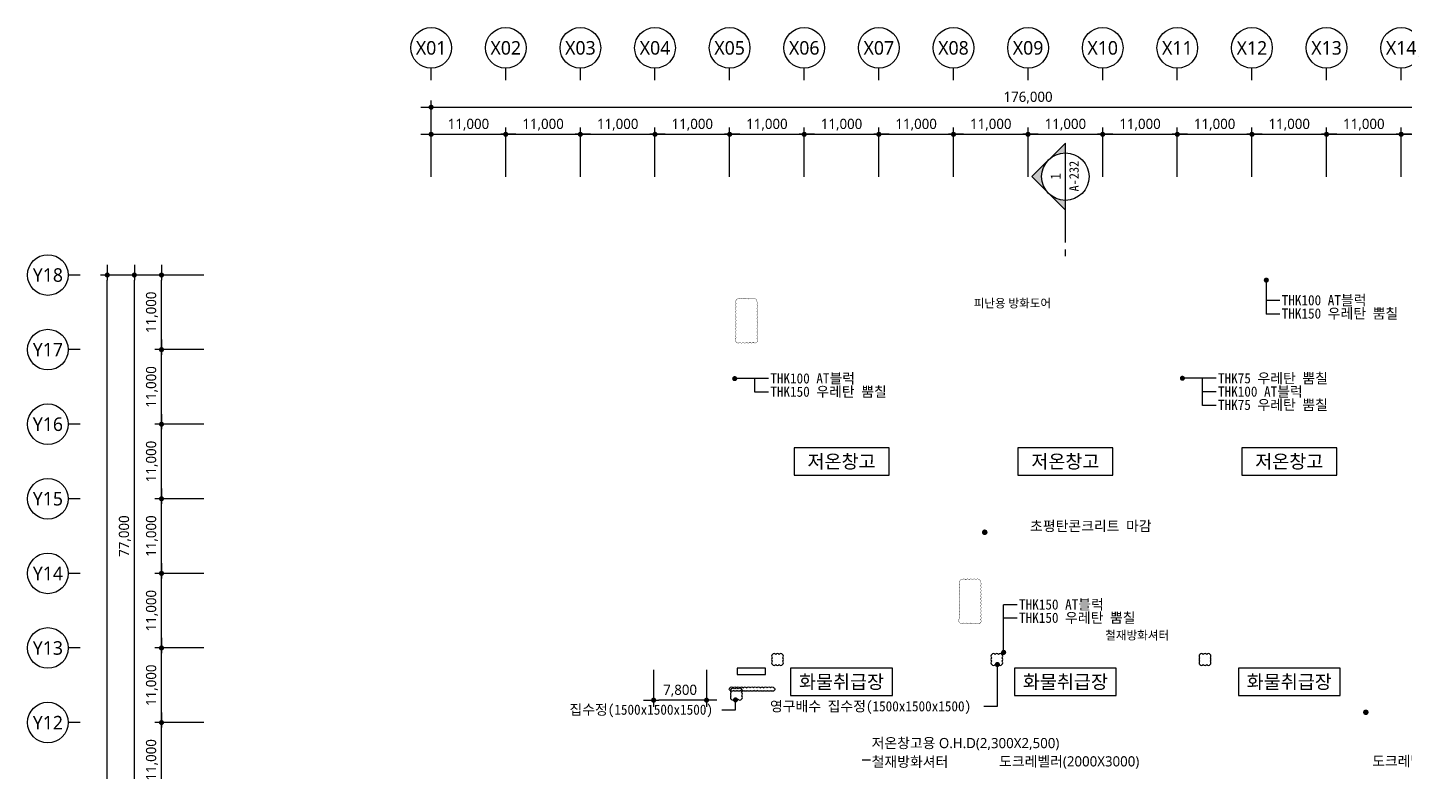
# Model space of a CAD drawing. Header units: millimetres. Extents: x 3546612 to 5615882, y 547008 to 3162891.
# Drawn here: x 4806612 to 5009598, y 974178 to 1083891 of the extents above; entities that cross this region are included whole.
import ezdxf
from ezdxf.enums import TextEntityAlignment as Align

# ---------------------------------------------------------------- set-up
doc = ezdxf.new("R2010")
doc.units = ezdxf.units.MM
for name, color, linetype, lineweight in [('A-AXIS-BUBL', 7, 'Continuous', 25), ('A-DIMS', 7, 'Continuous', 25), ('A-MKXS-LEAD', 7, 'Continuous', 25), ('A-MKXS-MAK1', 3, 'Continuous', 25), ('A-MKXS-TEXT1', 3, 'Continuous', 25), ('A-MKXS-TEXT2', 7, 'Continuous', 25), ('A-XXXX-TXT2', 3, 'Continuous', 25), ('REV-202205', 20, 'Continuous', 25)]:
    doc.layers.add(name, color=color, linetype=linetype, lineweight=lineweight)
doc.styles.add('HY울릉도L', font='')
doc.styles.add('돋움체', font='')
doc.styles.add('맑은고딕', font='malgun.ttf')
doc.styles.get('HY울릉도L').set_extended_font_data('HYwulM')
doc.styles.get('돋움체').set_extended_font_data('DotumChe')
doc.dimstyles.new('CDIM', dxfattribs={"dimtxt": 3, "dimasz": 1.5, "dimexe": 2, "dimexo": 1, "dimgap": 1, "dimtad": 1, "dimdec": 0, "dimrnd": 0.5, "dimzin": 0, "dimdsep": 32, "dimlunit": 6, "dimtxsty": 'HY울릉도L', "dimblk1": '_CIDOT', "dimblk2": '_CIDOT', "dimsah": 1, "dimcen": 5.5, "dimclrd": 2, "dimclre": 2, "dimclrt": 7, "dimadec": 0, "dimazin": 0, "dimtfac": 1, "dimtdec": 0, "dimtix": 1, "dimtmove": 2, "dimatfit": 1, "dimldrblk": '_CIDOT', "dimfxl": 1, "dimtolj": 1, "dimtzin": 0, "dimlwd": -1, "dimarcsym": 0})

# ---------------------------------------------------------------- blocks, each defined once
blk = doc.blocks.new('_CIDOT')
at = {"color": 0, "linetype": 'ByBlock'}
blk.add_line((2, 0), (-1, 0), dxfattribs=at)
at = {"color": 0, "linetype": 'ByBlock', "const_width": 0.5}
blk.add_lwpolyline([(-0.25, 0, 1), (0.25, 0, 1)], format="xyb", close=True, dxfattribs=at)
blk = doc.blocks.new('*D18')
at = {"layer": 'A-DIMS', "lineweight": -2, "transparency": 16777216}
for p, q in [((93193, 175121), (85943, 175121)), ((93193, 164121), (85943, 164121))]:
    blk.add_line(p, q, dxfattribs=at)
at = {"layer": 'A-DIMS', "transparency": 16777216}
blk.add_line((86943, 164871), (86943, 174371), dxfattribs=at)
at = {"layer": 'A-DIMS', "transparency": 16777216, "xscale": 750, "yscale": 750, "zscale": 750}
for p, rotation in [((86943, 175121), 90), ((86943, 164121), 270)]:
    blk.add_blockref('_CIDOT', p, dxfattribs=dict(at, rotation=rotation))
at = {"layer": 'A-DIMS', "color": 3, "transparency": 16777216, "insert": (85538, 169621), "char_height": 1500, "attachment_point": 5, "rotation": 90, "style": '맑은고딕'}
blk.add_mtext('\\A1;11,000', dxfattribs=at)
blk = doc.blocks.new('*D19')
at = {"layer": 'A-DIMS', "lineweight": -2, "transparency": 16777216}
for p, q in [((93193, 186121), (85943, 186121)), ((93193, 175121), (85943, 175121))]:
    blk.add_line(p, q, dxfattribs=at)
at = {"layer": 'A-DIMS', "transparency": 16777216}
blk.add_line((86943, 175871), (86943, 185371), dxfattribs=at)
at = {"layer": 'A-DIMS', "transparency": 16777216, "xscale": 750, "yscale": 750, "zscale": 750}
for p, rotation in [((86943, 186121), 90), ((86943, 175121), 270)]:
    blk.add_blockref('_CIDOT', p, dxfattribs=dict(at, rotation=rotation))
at = {"layer": 'A-DIMS', "color": 3, "transparency": 16777216, "insert": (85538, 180621), "char_height": 1500, "attachment_point": 5, "rotation": 90, "style": '맑은고딕'}
blk.add_mtext('\\A1;11,000', dxfattribs=at)
blk = doc.blocks.new('*D20')
at = {"layer": 'A-DIMS', "lineweight": -2, "transparency": 16777216}
for p, q in [((93193, 197121), (85943, 197121)), ((93193, 186121), (85943, 186121))]:
    blk.add_line(p, q, dxfattribs=at)
at = {"layer": 'A-DIMS', "transparency": 16777216}
blk.add_line((86943, 186871), (86943, 196371), dxfattribs=at)
at = {"layer": 'A-DIMS', "transparency": 16777216, "xscale": 750, "yscale": 750, "zscale": 750}
for p, rotation in [((86943, 197121), 90), ((86943, 186121), 270)]:
    blk.add_blockref('_CIDOT', p, dxfattribs=dict(at, rotation=rotation))
at = {"layer": 'A-DIMS', "color": 3, "transparency": 16777216, "insert": (85538, 191621), "char_height": 1500, "attachment_point": 5, "rotation": 90, "style": '맑은고딕'}
blk.add_mtext('\\A1;11,000', dxfattribs=at)
blk = doc.blocks.new('*D21')
at = {"layer": 'A-DIMS', "lineweight": -2, "transparency": 16777216}
for p, q in [((93193, 208121), (85943, 208121)), ((93193, 197121), (85943, 197121))]:
    blk.add_line(p, q, dxfattribs=at)
at = {"layer": 'A-DIMS', "transparency": 16777216}
blk.add_line((86943, 197871), (86943, 207371), dxfattribs=at)
at = {"layer": 'A-DIMS', "transparency": 16777216, "xscale": 750, "yscale": 750, "zscale": 750}
for p, rotation in [((86943, 208121), 90), ((86943, 197121), 270)]:
    blk.add_blockref('_CIDOT', p, dxfattribs=dict(at, rotation=rotation))
at = {"layer": 'A-DIMS', "color": 3, "transparency": 16777216, "insert": (85538, 202621), "char_height": 1500, "attachment_point": 5, "rotation": 90, "style": '맑은고딕'}
blk.add_mtext('\\A1;11,000', dxfattribs=at)
blk = doc.blocks.new('*D22')
at = {"layer": 'A-DIMS', "lineweight": -2, "transparency": 16777216}
for p, q in [((93193, 219121), (85943, 219121)), ((93193, 208121), (85943, 208121))]:
    blk.add_line(p, q, dxfattribs=at)
at = {"layer": 'A-DIMS', "transparency": 16777216}
blk.add_line((86943, 208871), (86943, 218371), dxfattribs=at)
at = {"layer": 'A-DIMS', "transparency": 16777216, "xscale": 750, "yscale": 750, "zscale": 750}
for p, rotation in [((86943, 219121), 90), ((86943, 208121), 270)]:
    blk.add_blockref('_CIDOT', p, dxfattribs=dict(at, rotation=rotation))
at = {"layer": 'A-DIMS', "color": 3, "transparency": 16777216, "insert": (85538, 213621), "char_height": 1500, "attachment_point": 5, "rotation": 90, "style": '맑은고딕'}
blk.add_mtext('\\A1;11,000', dxfattribs=at)
blk = doc.blocks.new('*D23')
at = {"layer": 'A-DIMS', "lineweight": -2, "transparency": 16777216}
for p, q in [((93193, 230121), (85943, 230121)), ((93193, 219121), (85943, 219121))]:
    blk.add_line(p, q, dxfattribs=at)
at = {"layer": 'A-DIMS', "transparency": 16777216}
blk.add_line((86943, 219871), (86943, 229371), dxfattribs=at)
at = {"layer": 'A-DIMS', "transparency": 16777216, "xscale": 750, "yscale": 750, "zscale": 750}
for p, rotation in [((86943, 230121), 90), ((86943, 219121), 270)]:
    blk.add_blockref('_CIDOT', p, dxfattribs=dict(at, rotation=rotation))
at = {"layer": 'A-DIMS', "color": 3, "transparency": 16777216, "insert": (85538, 224621), "char_height": 1500, "attachment_point": 5, "rotation": 90, "style": '맑은고딕'}
blk.add_mtext('\\A1;11,000', dxfattribs=at)
blk = doc.blocks.new('*D24')
at = {"layer": 'A-DIMS', "lineweight": -2, "transparency": 16777216}
for p, q in [((93193, 241121), (85943, 241121)), ((93193, 230121), (85943, 230121))]:
    blk.add_line(p, q, dxfattribs=at)
at = {"layer": 'A-DIMS', "transparency": 16777216}
blk.add_line((86943, 230871), (86943, 240371), dxfattribs=at)
at = {"layer": 'A-DIMS', "transparency": 16777216, "xscale": 750, "yscale": 750, "zscale": 750}
for p, rotation in [((86943, 241121), 90), ((86943, 230121), 270)]:
    blk.add_blockref('_CIDOT', p, dxfattribs=dict(at, rotation=rotation))
at = {"layer": 'A-DIMS', "color": 3, "transparency": 16777216, "insert": (85538, 235621), "char_height": 1500, "attachment_point": 5, "rotation": 90, "style": '맑은고딕'}
blk.add_mtext('\\A1;11,000', dxfattribs=at)
blk = doc.blocks.new('*D26')
at = {"layer": 'A-DIMS', "lineweight": -2, "transparency": 16777216}
for p, q in [((93193, 241121), (77943, 241121)), ((93193, 45121), (77943, 45121))]:
    blk.add_line(p, q, dxfattribs=at)
at = {"layer": 'A-DIMS', "transparency": 16777216}
blk.add_line((78943, 45871), (78943, 240371), dxfattribs=at)
at = {"layer": 'A-DIMS', "transparency": 16777216, "xscale": 750, "yscale": 750, "zscale": 750}
for p, rotation in [((78943, 241121), 90), ((78943, 45121), 270)]:
    blk.add_blockref('_CIDOT', p, dxfattribs=dict(at, rotation=rotation))
at = {"layer": 'A-DIMS', "color": 3, "transparency": 16777216, "insert": (77538, 143121), "char_height": 1500, "attachment_point": 5, "rotation": 90, "style": '맑은고딕'}
blk.add_mtext('\\A1;196,000', dxfattribs=at)
blk = doc.blocks.new('*D29')
at = {"layer": 'A-DIMS', "lineweight": -2, "transparency": 16777216}
for p, q in [((93193, 241121), (81943, 241121)), ((93193, 164121), (81943, 164121))]:
    blk.add_line(p, q, dxfattribs=at)
at = {"layer": 'A-DIMS', "transparency": 16777216}
blk.add_line((82943, 164871), (82943, 240371), dxfattribs=at)
at = {"layer": 'A-DIMS', "transparency": 16777216, "xscale": 750, "yscale": 750, "zscale": 750}
for p, rotation in [((82943, 241121), 90), ((82943, 164121), 270)]:
    blk.add_blockref('_CIDOT', p, dxfattribs=dict(at, rotation=rotation))
at = {"layer": 'A-DIMS', "color": 3, "transparency": 16777216, "insert": (81542, 202621), "char_height": 1500, "attachment_point": 5, "rotation": 90, "style": '맑은고딕'}
blk.add_mtext('\\A1;77,000', dxfattribs=at)
blk = doc.blocks.new('*D30')
at = {"layer": 'A-DIMS', "lineweight": -2, "transparency": 16777216}
for p, q in [((148693, 255621), (148693, 262871)), ((159693, 255621), (159693, 262871))]:
    blk.add_line(p, q, dxfattribs=at)
at = {"layer": 'A-DIMS', "transparency": 16777216}
blk.add_line((149443, 261871), (158943, 261871), dxfattribs=at)
at = {"layer": 'A-DIMS', "transparency": 16777216, "xscale": 750, "yscale": 750, "zscale": 750, "rotation": 180}
blk.add_blockref('_CIDOT', (148693, 261871), dxfattribs=at)
at = {"layer": 'A-DIMS', "transparency": 16777216, "xscale": 750, "yscale": 750, "zscale": 750}
blk.add_blockref('_CIDOT', (159693, 261871), dxfattribs=at)
at = {"layer": 'A-DIMS', "color": 3, "transparency": 16777216, "insert": (154193, 263275), "char_height": 1500, "attachment_point": 5, "style": '맑은고딕'}
blk.add_mtext('\\A1;11,000', dxfattribs=at)
blk = doc.blocks.new('*D31')
at = {"layer": 'A-DIMS', "lineweight": -2, "transparency": 16777216}
for p, q in [((159693, 255621), (159693, 262871)), ((170693, 255621), (170693, 262871))]:
    blk.add_line(p, q, dxfattribs=at)
at = {"layer": 'A-DIMS', "transparency": 16777216}
blk.add_line((160443, 261871), (169943, 261871), dxfattribs=at)
at = {"layer": 'A-DIMS', "transparency": 16777216, "xscale": 750, "yscale": 750, "zscale": 750, "rotation": 180}
blk.add_blockref('_CIDOT', (159693, 261871), dxfattribs=at)
at = {"layer": 'A-DIMS', "transparency": 16777216, "xscale": 750, "yscale": 750, "zscale": 750}
blk.add_blockref('_CIDOT', (170693, 261871), dxfattribs=at)
at = {"layer": 'A-DIMS', "color": 3, "transparency": 16777216, "insert": (165193, 263275), "char_height": 1500, "attachment_point": 5, "style": '맑은고딕'}
blk.add_mtext('\\A1;11,000', dxfattribs=at)
blk = doc.blocks.new('*D32')
at = {"layer": 'A-DIMS', "lineweight": -2, "transparency": 16777216}
for p, q in [((170693, 255621), (170693, 262871)), ((181693, 255621), (181693, 262871))]:
    blk.add_line(p, q, dxfattribs=at)
at = {"layer": 'A-DIMS', "transparency": 16777216}
blk.add_line((171443, 261871), (180943, 261871), dxfattribs=at)
at = {"layer": 'A-DIMS', "transparency": 16777216, "xscale": 750, "yscale": 750, "zscale": 750, "rotation": 180}
blk.add_blockref('_CIDOT', (170693, 261871), dxfattribs=at)
at = {"layer": 'A-DIMS', "transparency": 16777216, "xscale": 750, "yscale": 750, "zscale": 750}
blk.add_blockref('_CIDOT', (181693, 261871), dxfattribs=at)
at = {"layer": 'A-DIMS', "color": 3, "transparency": 16777216, "insert": (176193, 263275), "char_height": 1500, "attachment_point": 5, "style": '맑은고딕'}
blk.add_mtext('\\A1;11,000', dxfattribs=at)
blk = doc.blocks.new('*D33')
at = {"layer": 'A-DIMS', "lineweight": -2, "transparency": 16777216}
for p, q in [((181693, 255621), (181693, 262871)), ((192693, 255621), (192693, 262871))]:
    blk.add_line(p, q, dxfattribs=at)
at = {"layer": 'A-DIMS', "transparency": 16777216}
blk.add_line((182443, 261871), (191943, 261871), dxfattribs=at)
at = {"layer": 'A-DIMS', "transparency": 16777216, "xscale": 750, "yscale": 750, "zscale": 750, "rotation": 180}
blk.add_blockref('_CIDOT', (181693, 261871), dxfattribs=at)
at = {"layer": 'A-DIMS', "transparency": 16777216, "xscale": 750, "yscale": 750, "zscale": 750}
blk.add_blockref('_CIDOT', (192693, 261871), dxfattribs=at)
at = {"layer": 'A-DIMS', "color": 3, "transparency": 16777216, "insert": (187193, 263275), "char_height": 1500, "attachment_point": 5, "style": '맑은고딕'}
blk.add_mtext('\\A1;11,000', dxfattribs=at)
blk = doc.blocks.new('*D34')
at = {"layer": 'A-DIMS', "lineweight": -2, "transparency": 16777216}
for p, q in [((192693, 255621), (192693, 262871)), ((203693, 255621), (203693, 262871))]:
    blk.add_line(p, q, dxfattribs=at)
at = {"layer": 'A-DIMS', "transparency": 16777216}
blk.add_line((193443, 261871), (202943, 261871), dxfattribs=at)
at = {"layer": 'A-DIMS', "transparency": 16777216, "xscale": 750, "yscale": 750, "zscale": 750, "rotation": 180}
blk.add_blockref('_CIDOT', (192693, 261871), dxfattribs=at)
at = {"layer": 'A-DIMS', "transparency": 16777216, "xscale": 750, "yscale": 750, "zscale": 750}
blk.add_blockref('_CIDOT', (203693, 261871), dxfattribs=at)
at = {"layer": 'A-DIMS', "color": 3, "transparency": 16777216, "insert": (198193, 263275), "char_height": 1500, "attachment_point": 5, "style": '맑은고딕'}
blk.add_mtext('\\A1;11,000', dxfattribs=at)
blk = doc.blocks.new('*D35')
at = {"layer": 'A-DIMS', "lineweight": -2, "transparency": 16777216}
for p, q in [((203693, 255621), (203693, 262871)), ((214693, 255621), (214693, 262871))]:
    blk.add_line(p, q, dxfattribs=at)
at = {"layer": 'A-DIMS', "transparency": 16777216}
blk.add_line((204443, 261871), (213943, 261871), dxfattribs=at)
at = {"layer": 'A-DIMS', "transparency": 16777216, "xscale": 750, "yscale": 750, "zscale": 750, "rotation": 180}
blk.add_blockref('_CIDOT', (203693, 261871), dxfattribs=at)
at = {"layer": 'A-DIMS', "transparency": 16777216, "xscale": 750, "yscale": 750, "zscale": 750}
blk.add_blockref('_CIDOT', (214693, 261871), dxfattribs=at)
at = {"layer": 'A-DIMS', "color": 3, "transparency": 16777216, "insert": (209193, 263275), "char_height": 1500, "attachment_point": 5, "style": '맑은고딕'}
blk.add_mtext('\\A1;11,000', dxfattribs=at)
blk = doc.blocks.new('*D36')
at = {"layer": 'A-DIMS', "lineweight": -2, "transparency": 16777216}
for p, q in [((214693, 255621), (214693, 262871)), ((225693, 255621), (225693, 262871))]:
    blk.add_line(p, q, dxfattribs=at)
at = {"layer": 'A-DIMS', "transparency": 16777216}
blk.add_line((215443, 261871), (224943, 261871), dxfattribs=at)
at = {"layer": 'A-DIMS', "transparency": 16777216, "xscale": 750, "yscale": 750, "zscale": 750, "rotation": 180}
blk.add_blockref('_CIDOT', (214693, 261871), dxfattribs=at)
at = {"layer": 'A-DIMS', "transparency": 16777216, "xscale": 750, "yscale": 750, "zscale": 750}
blk.add_blockref('_CIDOT', (225693, 261871), dxfattribs=at)
at = {"layer": 'A-DIMS', "color": 3, "transparency": 16777216, "insert": (220193, 263275), "char_height": 1500, "attachment_point": 5, "style": '맑은고딕'}
blk.add_mtext('\\A1;11,000', dxfattribs=at)
blk = doc.blocks.new('*D37')
at = {"layer": 'A-DIMS', "lineweight": -2, "transparency": 16777216}
for p, q in [((225693, 255621), (225693, 262871)), ((236693, 255621), (236693, 262871))]:
    blk.add_line(p, q, dxfattribs=at)
at = {"layer": 'A-DIMS', "transparency": 16777216}
blk.add_line((226443, 261871), (235943, 261871), dxfattribs=at)
at = {"layer": 'A-DIMS', "transparency": 16777216, "xscale": 750, "yscale": 750, "zscale": 750, "rotation": 180}
blk.add_blockref('_CIDOT', (225693, 261871), dxfattribs=at)
at = {"layer": 'A-DIMS', "transparency": 16777216, "xscale": 750, "yscale": 750, "zscale": 750}
blk.add_blockref('_CIDOT', (236693, 261871), dxfattribs=at)
at = {"layer": 'A-DIMS', "color": 3, "transparency": 16777216, "insert": (231193, 263275), "char_height": 1500, "attachment_point": 5, "style": '맑은고딕'}
blk.add_mtext('\\A1;11,000', dxfattribs=at)
blk = doc.blocks.new('*D38')
at = {"layer": 'A-DIMS', "lineweight": -2, "transparency": 16777216}
for p, q in [((236693, 255621), (236693, 262871)), ((247693, 255621), (247693, 262871))]:
    blk.add_line(p, q, dxfattribs=at)
at = {"layer": 'A-DIMS', "transparency": 16777216}
blk.add_line((237443, 261871), (246943, 261871), dxfattribs=at)
at = {"layer": 'A-DIMS', "transparency": 16777216, "xscale": 750, "yscale": 750, "zscale": 750, "rotation": 180}
blk.add_blockref('_CIDOT', (236693, 261871), dxfattribs=at)
at = {"layer": 'A-DIMS', "transparency": 16777216, "xscale": 750, "yscale": 750, "zscale": 750}
blk.add_blockref('_CIDOT', (247693, 261871), dxfattribs=at)
at = {"layer": 'A-DIMS', "color": 3, "transparency": 16777216, "insert": (242193, 263275), "char_height": 1500, "attachment_point": 5, "style": '맑은고딕'}
blk.add_mtext('\\A1;11,000', dxfattribs=at)
blk = doc.blocks.new('*D39')
at = {"layer": 'A-DIMS', "lineweight": -2, "transparency": 16777216}
for p, q in [((247693, 255621), (247693, 262871)), ((258693, 255621), (258693, 262871))]:
    blk.add_line(p, q, dxfattribs=at)
at = {"layer": 'A-DIMS', "transparency": 16777216}
blk.add_line((248443, 261871), (257943, 261871), dxfattribs=at)
at = {"layer": 'A-DIMS', "transparency": 16777216, "xscale": 750, "yscale": 750, "zscale": 750, "rotation": 180}
blk.add_blockref('_CIDOT', (247693, 261871), dxfattribs=at)
at = {"layer": 'A-DIMS', "transparency": 16777216, "xscale": 750, "yscale": 750, "zscale": 750}
blk.add_blockref('_CIDOT', (258693, 261871), dxfattribs=at)
at = {"layer": 'A-DIMS', "color": 3, "transparency": 16777216, "insert": (253193, 263275), "char_height": 1500, "attachment_point": 5, "style": '맑은고딕'}
blk.add_mtext('\\A1;11,000', dxfattribs=at)
blk = doc.blocks.new('*D40')
at = {"layer": 'A-DIMS', "lineweight": -2, "transparency": 16777216}
for p, q in [((258693, 255621), (258693, 262871)), ((269693, 255621), (269693, 262871))]:
    blk.add_line(p, q, dxfattribs=at)
at = {"layer": 'A-DIMS', "transparency": 16777216}
blk.add_line((259443, 261871), (268943, 261871), dxfattribs=at)
at = {"layer": 'A-DIMS', "transparency": 16777216, "xscale": 750, "yscale": 750, "zscale": 750, "rotation": 180}
blk.add_blockref('_CIDOT', (258693, 261871), dxfattribs=at)
at = {"layer": 'A-DIMS', "transparency": 16777216, "xscale": 750, "yscale": 750, "zscale": 750}
blk.add_blockref('_CIDOT', (269693, 261871), dxfattribs=at)
at = {"layer": 'A-DIMS', "color": 3, "transparency": 16777216, "insert": (264193, 263275), "char_height": 1500, "attachment_point": 5, "style": '맑은고딕'}
blk.add_mtext('\\A1;11,000', dxfattribs=at)
blk = doc.blocks.new('*D41')
at = {"layer": 'A-DIMS', "lineweight": -2, "transparency": 16777216}
for p, q in [((269693, 255621), (269693, 262871)), ((280693, 255621), (280693, 262871))]:
    blk.add_line(p, q, dxfattribs=at)
at = {"layer": 'A-DIMS', "transparency": 16777216}
blk.add_line((270443, 261871), (279943, 261871), dxfattribs=at)
at = {"layer": 'A-DIMS', "transparency": 16777216, "xscale": 750, "yscale": 750, "zscale": 750, "rotation": 180}
blk.add_blockref('_CIDOT', (269693, 261871), dxfattribs=at)
at = {"layer": 'A-DIMS', "transparency": 16777216, "xscale": 750, "yscale": 750, "zscale": 750}
blk.add_blockref('_CIDOT', (280693, 261871), dxfattribs=at)
at = {"layer": 'A-DIMS', "color": 3, "transparency": 16777216, "insert": (275193, 263275), "char_height": 1500, "attachment_point": 5, "style": '맑은고딕'}
blk.add_mtext('\\A1;11,000', dxfattribs=at)
blk = doc.blocks.new('*D43')
at = {"layer": 'A-DIMS', "lineweight": -2, "transparency": 16777216}
for p, q in [((126693, 255621), (126693, 266871)), ((302693, 255621), (302693, 266871))]:
    blk.add_line(p, q, dxfattribs=at)
at = {"layer": 'A-DIMS', "transparency": 16777216}
blk.add_line((127443, 265871), (301943, 265871), dxfattribs=at)
at = {"layer": 'A-DIMS', "transparency": 16777216, "xscale": 750, "yscale": 750, "zscale": 750, "rotation": 180}
blk.add_blockref('_CIDOT', (126693, 265871), dxfattribs=at)
at = {"layer": 'A-DIMS', "transparency": 16777216, "xscale": 750, "yscale": 750, "zscale": 750}
blk.add_blockref('_CIDOT', (302693, 265871), dxfattribs=at)
at = {"layer": 'A-DIMS', "color": 3, "transparency": 16777216, "insert": (214693, 267275), "char_height": 1500, "attachment_point": 5, "style": '맑은고딕'}
blk.add_mtext('\\A1;176,000', dxfattribs=at)
blk = doc.blocks.new('*D45')
at = {"layer": 'A-DIMS', "lineweight": -2, "transparency": 16777216}
for p, q in [((126693, 255621), (126693, 262871)), ((137693, 255621), (137693, 262871))]:
    blk.add_line(p, q, dxfattribs=at)
at = {"layer": 'A-DIMS', "transparency": 16777216}
blk.add_line((127443, 261871), (136943, 261871), dxfattribs=at)
at = {"layer": 'A-DIMS', "transparency": 16777216, "xscale": 750, "yscale": 750, "zscale": 750, "rotation": 180}
blk.add_blockref('_CIDOT', (126693, 261871), dxfattribs=at)
at = {"layer": 'A-DIMS', "transparency": 16777216, "xscale": 750, "yscale": 750, "zscale": 750}
blk.add_blockref('_CIDOT', (137693, 261871), dxfattribs=at)
at = {"layer": 'A-DIMS', "color": 3, "transparency": 16777216, "insert": (132193, 263275), "char_height": 1500, "attachment_point": 5, "style": '맑은고딕'}
blk.add_mtext('\\A1;11,000', dxfattribs=at)
blk = doc.blocks.new('*D46')
at = {"layer": 'A-DIMS', "lineweight": -2, "transparency": 16777216}
for p, q in [((137693, 255621), (137693, 262871)), ((148693, 255621), (148693, 262871))]:
    blk.add_line(p, q, dxfattribs=at)
at = {"layer": 'A-DIMS', "transparency": 16777216}
blk.add_line((138443, 261871), (147943, 261871), dxfattribs=at)
at = {"layer": 'A-DIMS', "transparency": 16777216, "xscale": 750, "yscale": 750, "zscale": 750, "rotation": 180}
blk.add_blockref('_CIDOT', (137693, 261871), dxfattribs=at)
at = {"layer": 'A-DIMS', "transparency": 16777216, "xscale": 750, "yscale": 750, "zscale": 750}
blk.add_blockref('_CIDOT', (148693, 261871), dxfattribs=at)
at = {"layer": 'A-DIMS', "color": 3, "transparency": 16777216, "insert": (143193, 263275), "char_height": 1500, "attachment_point": 5, "style": '맑은고딕'}
blk.add_mtext('\\A1;11,000', dxfattribs=at)
blk = doc.blocks.new('*D172')
at = {"layer": 'A-DIMS', "lineweight": -2, "transparency": 16777216}
for p, q in [((4898912, 989191), (4898912, 983691)), ((4906712, 989191), (4906712, 983691))]:
    blk.add_line(p, q, dxfattribs=at)
at = {"layer": 'A-DIMS', "transparency": 16777216}
blk.add_line((4905962, 984691), (4899662, 984691), dxfattribs=at)
at = {"layer": 'A-DIMS', "transparency": 16777216, "xscale": 750, "yscale": 750, "zscale": 750}
for p, rotation in [((4898912, 984691), 179.9999710073349), ((4906712, 984691), 359.9999710073349)]:
    blk.add_blockref('_CIDOT', p, dxfattribs=dict(at, rotation=rotation))
at = {"layer": 'A-DIMS', "color": 3, "transparency": 16777216, "insert": (4902812, 986092), "char_height": 1500, "attachment_point": 5, "rotation": 359.99997, "style": '맑은고딕'}
blk.add_mtext('\\A1;7,800', dxfattribs=at)
blk = doc.blocks.new('A$C46A32BF9')
at = {"layer": 'A-MKXS-MAK1'}
h = blk.add_hatch(color=256, dxfattribs=at)
h.paths.add_polyline_path([(215243, 255634), (217718, 253159, -0.4142136), (217718, 258109)])
h.paths.add_polyline_path([(217718, 253159), (220193, 250684), (220193, 252134, -0.1989124)])
h.paths.add_polyline_path([(217718, 258109, -0.1989124), (220193, 259134), (220193, 260583)])
for p, q in [((220193, 260583), (215243, 255634)), ((220193, 245906), (220193, 260583)), ((220193, 250684), (215243, 255634)), ((220193, 243906), (220193, 244906))]:
    blk.add_line(p, q, dxfattribs=at)
blk.add_circle((220193, 255634), 3500, dxfattribs=at)
at = {"layer": 'A-MKXS-TEXT2', "style": '돋움체'}
for s, height, p in [('A-232', 1400, (221470, 255705)), ('1', 1500, (218750, 255676))]:
    blk.add_text(s, height=height, rotation=90, dxfattribs=at).set_placement(p, align=Align.MIDDLE)
blk = doc.blocks.new('글_저온창고')
at = {"layer": 'A-XXXX-TXT2', "color": 0}
blk.add_lwpolyline([(-7000, -2000), (7000, -2000), (7000, 2000), (-7000, 2000)], close=True, dxfattribs=at)
at = {"layer": 'A-XXXX-TXT2', "style": '맑은고딕'}
blk.add_text('저온창고', height=2000, dxfattribs=at).set_placement((0, 0), align=Align.MIDDLE_CENTER)
blk = doc.blocks.new('글_작업장')
at = {"layer": 'A-XXXX-TXT2', "color": 0}
blk.add_lwpolyline([(-7500, -2000), (7500, -2000), (7500, 2000), (-7500, 2000)], close=True, dxfattribs=at)
at = {"layer": 'A-XXXX-TXT2', "style": '맑은고딕'}
blk.add_text('화물취급장', height=2000, dxfattribs=at).set_placement((0, 0), align=Align.MIDDLE_CENTER)
blk = doc.blocks.new('DIM(210222)')
for p, q in [((126693, 269870.6), (126693, 271620.6)), ((137693, 269870.6), (137693, 271620.6)), ((148693, 269870.6), (148693, 271620.6)), ((159693, 269870.6), (159693, 271620.6)), ((170693, 269870.6), (170693, 271620.6)), ((181693, 269870.6), (181693, 271620.6)), ((192693, 269870.6), (192693, 271620.6)), ((203693, 269870.6), (203693, 271620.6)), ((214693, 269870.6), (214693, 271620.6)), ((225693, 269870.6), (225693, 271620.6)), ((236693, 269870.6), (236693, 271620.6)), ((247693, 269870.6), (247693, 271620.6)), ((258693, 269870.6), (258693, 271620.6)), ((269693, 269870.6), (269693, 271620.6)), ((74943, 241120.6), (73193, 241120.6)), ((74943, 230120.6), (73193, 230120.6)), ((74943, 219120.6), (73193, 219120.6)), ((74943, 208120.6), (73193, 208120.6)), ((74943, 197120.6), (73193, 197120.6)), ((74943, 186120.6), (73193, 186120.6)), ((74943, 175120.6), (73193, 175120.6))]:
    blk.add_line(p, q)
at = {"layer": 'A-AXIS-BUBL', "ltscale": 0.2}
for centre in [(126693, 274620.6), (137693, 274620.6), (148693, 274620.6), (159693, 274620.6), (170693, 274620.6), (181693, 274620.6), (192693, 274620.6), (203693, 274620.6), (214693, 274620.6), (225693, 274620.6), (236693, 274620.6), (247693, 274620.6), (258693, 274620.6), (269693, 274620.6), (70193, 241120.6), (70193, 230120.6), (70193, 219120.6), (70193, 208120.6), (70193, 197120.6), (70193, 186120.6), (70193, 175120.6)]:
    blk.add_circle(centre, 3000, dxfattribs=at)
at = {"layer": 'A-XXXX-TXT2', "ltscale": 0.2, "style": '맑은고딕'}
for s, p in [('X01', (126693, 274620.6)), ('X02', (137693, 274620.6)), ('X03', (148693, 274620.6)), ('X04', (159693, 274620.6)), ('X05', (170693, 274620.6)), ('X06', (181693, 274620.6)), ('X07', (192693, 274620.6)), ('X08', (203693, 274620.6)), ('X09', (214693, 274620.6)), ('X10', (225693, 274620.6)), ('X11', (236693, 274620.6)), ('X12', (247693, 274620.6)), ('X13', (258693, 274620.6)), ('X14', (269693, 274620.6)), ('Y18', (70193, 241120.6)), ('Y17', (70193, 230120.6)), ('Y16', (70193, 219120.6)), ('Y15', (70193, 208120.6)), ('Y14', (70193, 197120.6)), ('Y13', (70193, 186120.6)), ('Y12', (70193, 175120.6))]:
    blk.add_text(s, height=2000, dxfattribs=at).set_placement(p, align=Align.MIDDLE)
at = {"layer": 'A-DIMS'}
for p1, p2, distance, picture, middle in [((126693, 255120.6), (302693, 255120.6), 10750, '*D43', (214693, 267275.5)), ((126693, 255120.6), (137693, 255120.6), 6750, '*D45', (132193, 263275.5)), ((137693, 255120.6), (148693, 255120.6), 6750, '*D46', (143193, 263275.5)), ((148693, 255120.6), (159693, 255120.6), 6750, '*D30', (154193, 263275.5)), ((159693, 255120.6), (170693, 255120.6), 6750, '*D31', (165193, 263275.5)), ((170693, 255120.6), (181693, 255120.6), 6750, '*D32', (176193, 263275.5)), ((181693, 255120.6), (192693, 255120.6), 6750, '*D33', (187193, 263275.5)), ((192693, 255120.6), (203693, 255120.6), 6750, '*D34', (198193, 263275.5)), ((203693, 255120.6), (214693, 255120.6), 6750, '*D35', (209193, 263275.5)), ((214693, 255120.6), (225693, 255120.6), 6750, '*D36', (220193, 263275.5)), ((225693, 255120.6), (236693, 255120.6), 6750, '*D37', (231193, 263275.5)), ((236693, 255120.6), (247693, 255120.6), 6750, '*D38', (242193, 263275.5)), ((247693, 255120.6), (258693, 255120.6), 6750, '*D39', (253193, 263275.5)), ((258693, 255120.6), (269693, 255120.6), 6750, '*D40', (264193, 263275.5)), ((269693, 255120.6), (280693, 255120.6), 6750, '*D41', (275193, 263275.5)), ((93693, 45120.6), (93693, 241120.6), 14750, '*D26', (77538.1, 143120.6)), ((93693, 164120.6), (93693, 241120.6), 10750, '*D29', (81542.2, 202620.6)), ((93693, 230120.6), (93693, 241120.6), 6750, '*D24', (85538.1, 235620.6)), ((93693, 219120.6), (93693, 230120.6), 6750, '*D23', (85538.1, 224620.6)), ((93693, 208120.6), (93693, 219120.6), 6750, '*D22', (85538.1, 213620.6)), ((93693, 197120.6), (93693, 208120.6), 6750, '*D21', (85538.1, 202620.6)), ((93693, 186120.6), (93693, 197120.6), 6750, '*D20', (85538.1, 191620.6)), ((93693, 175120.6), (93693, 186120.6), 6750, '*D19', (85538.1, 180620.6)), ((93693, 164120.6), (93693, 175120.6), 6750, '*D18', (85538.1, 169620.6))]:
    dim = blk.add_aligned_dim(p1=p1, p2=p2, distance=distance, dimstyle='CDIM', override={"dimscale": 500, "dimtxsty": '맑은고딕', "dimclrd": 256, "dimclre": 256, "dimclrt": 3}, dxfattribs=at)
    dim.commit()
    dim.dimension.update_dxf_attribs({"geometry": picture, "text_midpoint": middle})

msp = doc.modelspace()

# ---------------------------------------------------------------- linework, layer by layer
for p, q in [((4989231.6, 1046641.2), (4989231.6, 1041641.2)), ((4913838.3, 1030112.6), (4913838.3, 1032112.6)), ((4979838.3, 1028165.9), (4979838.3, 1032165.9)), ((4950511.8, 991741.2), (4950511.8, 998767.2)), ((4929673.3, 975883.9), (4930898.3, 975883.9))]:
    msp.add_line(p, q)
at = {"layer": 'A-MKXS-LEAD'}
for p, q in [((4991231.6, 1043641.2), (4989231.6, 1043641.2)), ((4991231.6, 1041641.2), (4989231.6, 1041641.2)), ((4915838.3, 1032112.6), (4910861.8, 1032112.6)), ((4981838.3, 1032165.9), (4976861.8, 1032165.9)), ((4915838.3, 1030112.6), (4913838.3, 1030112.6)), ((4981838.3, 1030165.9), (4979838.3, 1030165.9)), ((4981838.3, 1028165.9), (4979838.3, 1028165.9)), ((4952511.8, 998767.2), (4950511.8, 998767.2)), ((4952511.8, 996767.2), (4950511.8, 996767.2))]:
    msp.add_line(p, q, dxfattribs=at)
for points, const_width in [([(4989044.1, 1046641.2, -1), (4989419.1, 1046641.2, -1)], 375), ([(4910674.3, 1032112.6, 1), (4911049.3, 1032112.6, 1)], 375), ([(4976674.3, 1032165.9, 1), (4977049.3, 1032165.9, 1)], 375), ([(4947518.1, 1009478.7, 1), (4947932.7, 1009437.3, 1)], 400), ([(4950324.3, 991741.2, 1), (4950699.3, 991741.2, 1)], 375), ([(4949397.5, 989948.5, -1), (4949772.5, 989948.5, -1)], 375), ([(4910792.1, 984741.2, -1), (4911167.1, 984741.2, -1)], 375), ([(5003695.8, 982927.5, 1), (5004110.4, 982886.1, 1)], 400)]:
    msp.add_lwpolyline(points, format="xyb", close=True, dxfattribs=dict(at, const_width=const_width))
for points in [[(4947585, 983805.5), (4949585, 983805.5), (4949585, 989948.5)], [(4908979.6, 983292.2), (4910979.6, 983292.2), (4910979.6, 984741.2)]]:
    msp.add_lwpolyline(points, dxfattribs=at)
at = {"layer": 'A-XXXX-TXT2', "color": 0, "ltscale": 100}
msp.add_lwpolyline([(4911211.8, 989391.2), (4911211.8, 988491.2), (4915411.8, 988491.2), (4915411.8, 989391.2)], close=True, dxfattribs=at)
at = {"layer": 'REV-202205', "const_width": 50}
for points in [[(4911111.8, 1037491.2, 0.52056705), (4911611.8, 1037491.2, 0.52056705), (4912111.8, 1037491.2, 0.52056705), (4912611.8, 1037491.2, 0.52056705), (4913111.8, 1037491.2, 0.52056705), (4913611.8, 1037491.2, 0.52056705), (4914111.8, 1037491.2, 0.52056705), (4914111.8, 1037991.2, 0.52056705), (4914111.8, 1038491.2, 0.52056705), (4914111.8, 1038991.2, 0.52056705), (4914111.8, 1039491.2, 0.52056705), (4914111.8, 1039991.2, 0.52056705), (4914111.8, 1040491.2, 0.52056705), (4914111.8, 1040991.2, 0.52056705), (4914111.8, 1041491.2, 0.52056705), (4914111.8, 1041991.2, 0.52056705), (4914111.8, 1042491.2, 0.52056705), (4914111.8, 1042991.2, 0.52056705), (4914111.8, 1043491.2, 0.52056705), (4913961.8, 1043841.2, 0.52056705), (4913461.8, 1043841.2, 0.52056705), (4912961.8, 1043841.2, 0.52056705), (4912461.8, 1043841.2, 0.52056705), (4911961.8, 1043841.2, 0.52056705), (4911461.8, 1043841.2, 0.52056705), (4911111.8, 1043691.2, 0.52056705), (4911111.8, 1043191.2, 0.52056705), (4911111.8, 1042691.2, 0.52056705), (4911111.8, 1042191.2, 0.52056705), (4911111.8, 1041691.2, 0.52056705), (4911111.8, 1041191.2, 0.52056705), (4911111.8, 1040691.2, 0.52056705), (4911111.8, 1040191.2, 0.52056705), (4911111.8, 1039691.2, 0.52056705), (4911111.8, 1039191.2, 0.52056705), (4911111.8, 1038691.2, 0.52056705), (4911111.8, 1038191.2, 0.52056705)], [(4944061.8, 996091.2, 0.52056705), (4944561.8, 996091.2, 0.52056705), (4945061.8, 996091.2, 0.52056705), (4945561.8, 996091.2, 0.52056705), (4946061.8, 996091.2, 0.52056705), (4946561.8, 996091.2, 0.52056705), (4947061.8, 996091.2, 0.52056705), (4947061.8, 996591.2, 0.52056705), (4947061.8, 997091.2, 0.52056705), (4947061.8, 997591.2, 0.52056705), (4947061.8, 998091.2, 0.52056705), (4947061.8, 998591.2, 0.52056705), (4947061.8, 999091.2, 0.52056705), (4947061.8, 999591.2, 0.52056705), (4947061.8, 1000091.2, 0.52056705), (4947061.8, 1000591.2, 0.52056705), (4947061.8, 1001091.2, 0.52056705), (4947061.8, 1001591.2, 0.52056705), (4947061.8, 1002091.2, 0.52056705), (4946911.8, 1002441.2, 0.52056705), (4946411.8, 1002441.2, 0.52056705), (4945911.8, 1002441.2, 0.52056705), (4945411.8, 1002441.2, 0.52056705), (4944911.8, 1002441.2, 0.52056705), (4944411.8, 1002441.2, 0.52056705), (4944061.8, 1002291.2, 0.52056705), (4944061.8, 1001791.2, 0.52056705), (4944061.8, 1001291.2, 0.52056705), (4944061.8, 1000791.2, 0.52056705), (4944061.8, 1000291.2, 0.52056705), (4944061.8, 999791.2, 0.52056705), (4944061.8, 999291.2, 0.52056705), (4944061.8, 998791.2, 0.52056705), (4944061.8, 998291.2, 0.52056705), (4944061.8, 997791.2, 0.52056705), (4944061.8, 997291.2, 0.52056705), (4944061.8, 996791.2, 0.52056705)]]:
    msp.add_lwpolyline(points, format="xyb", close=True, dxfattribs=at)
at = {"layer": 'REV-202205'}
for points in [[(4916411.8, 989941.2, 0.52056705), (4916911.8, 989941.2, 0.52056705), (4917411.8, 989941.2, 0.52056705), (4917911.8, 989941.2, 0.52056705), (4917911.8, 990441.2, 0.52056705), (4917911.8, 990941.2, 0.52056705), (4917911.8, 991441.2, 0.52056705), (4917411.8, 991441.2, 0.52056705), (4916911.8, 991441.2, 0.52056705), (4916411.8, 991441.2, 0.52056705), (4916411.8, 990941.2, 0.52056705), (4916411.8, 990441.2, 0.52056705)], [(4948766.5, 989941.2, 0.52056705), (4949266.5, 989941.2, 0.52056705), (4949766.5, 989941.2, 0.52056705), (4950266.5, 989941.2, 0.52056705), (4950266.5, 990441.2, 0.52056705), (4950266.5, 990941.2, 0.52056705), (4950266.5, 991441.2, 0.52056705), (4949766.5, 991441.2, 0.52056705), (4949266.5, 991441.2, 0.52056705), (4948766.5, 991441.2, 0.52056705), (4948766.5, 990941.2, 0.52056705), (4948766.5, 990441.2, 0.52056705)], [(4979446.9, 989941.2, 0.52056705), (4979946.9, 989941.2, 0.52056705), (4980446.9, 989941.2, 0.52056705), (4980946.9, 989941.2, 0.52056705), (4980946.9, 990441.2, 0.52056705), (4980946.9, 990941.2, 0.52056705), (4980946.9, 991441.2, 0.52056705), (4980446.9, 991441.2, 0.52056705), (4979946.9, 991441.2, 0.52056705), (4979446.9, 991441.2, 0.52056705), (4979446.9, 990941.2, 0.52056705), (4979446.9, 990441.2, 0.52056705)], [(4916701.5, 986137.2, -0.52056705), (4916201.5, 986137.2, -0.52056705), (4915701.5, 986137.2, -0.52056705), (4915201.5, 986137.2, -0.52056705), (4914701.5, 986137.2, -0.52056705), (4914201.5, 986137.2, -0.52056705), (4913701.5, 986137.2, -0.52056705), (4913201.5, 986137.2, -0.52056705), (4912701.5, 986137.2, -0.52056705), (4912201.5, 986137.2, -0.52056705), (4911701.5, 986137.2, -0.52056705), (4911201.5, 986137.2, -0.52056705), (4910701.5, 986137.2, -0.52056705), (4910201.5, 986137.2, -0.52056705), (4910136, 986531.9, -0.52056705), (4910636, 986531.9, -0.52056705), (4911136, 986531.9, -0.52056705), (4911636, 986531.9, -0.52056705), (4912136, 986531.9, -0.52056705), (4912636, 986531.9, -0.52056705), (4913136, 986531.9, -0.52056705), (4913636, 986531.9, -0.52056705), (4914136, 986531.9, -0.52056705), (4914636, 986531.9, -0.52056705), (4915136, 986531.9, -0.52056705), (4915636, 986531.9, -0.52056705), (4916136, 986531.9, -0.52056705), (4916636, 986531.9, -0.52056705)], [(4910361.8, 984841.2, 0.52056705), (4910861.8, 984841.2, 0.52056705), (4911361.8, 984841.2, 0.52056705), (4911861.8, 984841.2, 0.52056705), (4911861.8, 985341.2, 0.52056705), (4911861.8, 985841.2, 0.52056705), (4911861.8, 986341.2, 0.52056705), (4911361.8, 986341.2, 0.52056705), (4910861.8, 986341.2, 0.52056705), (4910361.8, 986341.2, 0.52056705), (4910361.8, 985841.2, 0.52056705), (4910361.8, 985341.2, 0.52056705)]]:
    msp.add_lwpolyline(points, format="xyb", close=True, dxfattribs=at)

# ---------------------------------------------------------------- block references
for name, p in [('DIM(210222)', (4739418.8, 806270.6)), ('A$C46A32BF9', (4739418.8, 806270.6)), ('글_저온창고', (4926611.8, 1019891.2)), ('글_저온창고', (4959611.8, 1019891.2)), ('글_저온창고', (4992611.8, 1019891.2)), ('글_작업장', (4926611.8, 987391.2)), ('글_작업장', (4959611.8, 987391.2)), ('글_작업장', (4992611.8, 987391.2))]:
    msp.add_blockref(name, p)

# ---------------------------------------------------------------- texts
at = {"layer": 'A-MKXS-TEXT1'}
for s, height, style, p in [('피난용 방화도어', 1250, '맑은고딕', (4946094.2, 1043222.1)), ('THK100 AT블럭', 1500, '돋움체', (4991503.1, 1043680.8)), ('THK150 우레탄 뿜칠', 1500, '돋움체', (4991503.1, 1041720.4)), ('THK100 AT블럭', 1500, '돋움체', (4916109.8, 1032152.2)), ('THK75 우레탄 뿜칠', 1500, '돋움체', (4982109.8, 1032165.9)), ('THK150 우레탄 뿜칠', 1500, '돋움체', (4916109.8, 1030191.8)), ('THK100 AT블럭', 1500, '돋움체', (4982109.8, 1030205.5)), ('THK75 우레탄 뿜칠', 1500, '돋움체', (4982109.8, 1028245.2)), ('초평탄콘크리트 마감', 1500, '돋움체', (4954406.7, 1010381.9)), ('THK150 AT블럭', 1500, '돋움체', (4952783.3, 998806.8)), ('THK150 우레탄 뿜칠', 1500, '돋움체', (4952783.3, 996846.4)), ('철재방화셔터', 1250, '맑은고딕', (4965490, 994256.2)), ('영구배수 집수정(1500x1500x1500)', 1500, '돋움체', (4916064.4, 983795.7)), ('집수정(1500x1500x1500)', 1500, '돋움체', (4886498.6, 983297.5)), ('저온창고용 O.H.D(2,300X2,500)', 1500, '맑은고딕', (4931050.2, 978366.8)), ('철재방화셔터', 1500, '맑은고딕', (4931050.2, 975618)), ('도크레벨러(2000X3000)', 1500, '맑은고딕', (4949836.8, 975672.4)), ('도크레벨러(2000X3000)', 1500, '맑은고딕', (5004836.8, 975722.4))]:
    msp.add_text(s, height=height, dxfattribs=dict(at, style=style)).set_placement(p, align=Align.MIDDLE_LEFT)

# ---------------------------------------------------------------- dimensions: what is measured, and where the dimension line sits
at = {"layer": 'A-DIMS'}
dim = msp.add_aligned_dim(p1=(4906711.8, 989691.2), p2=(4898911.8, 989691.2), distance=5000, dimstyle='CDIM', override={"dimscale": 500, "dimtxsty": '맑은고딕', "dimclrd": 256, "dimclre": 256, "dimclrt": 3}, dxfattribs=at)
dim.commit()
dim.dimension.update_dxf_attribs({"geometry": '*D172', "text_midpoint": (4902811.8, 986092)})

doc.saveas('drawing.dxf')
